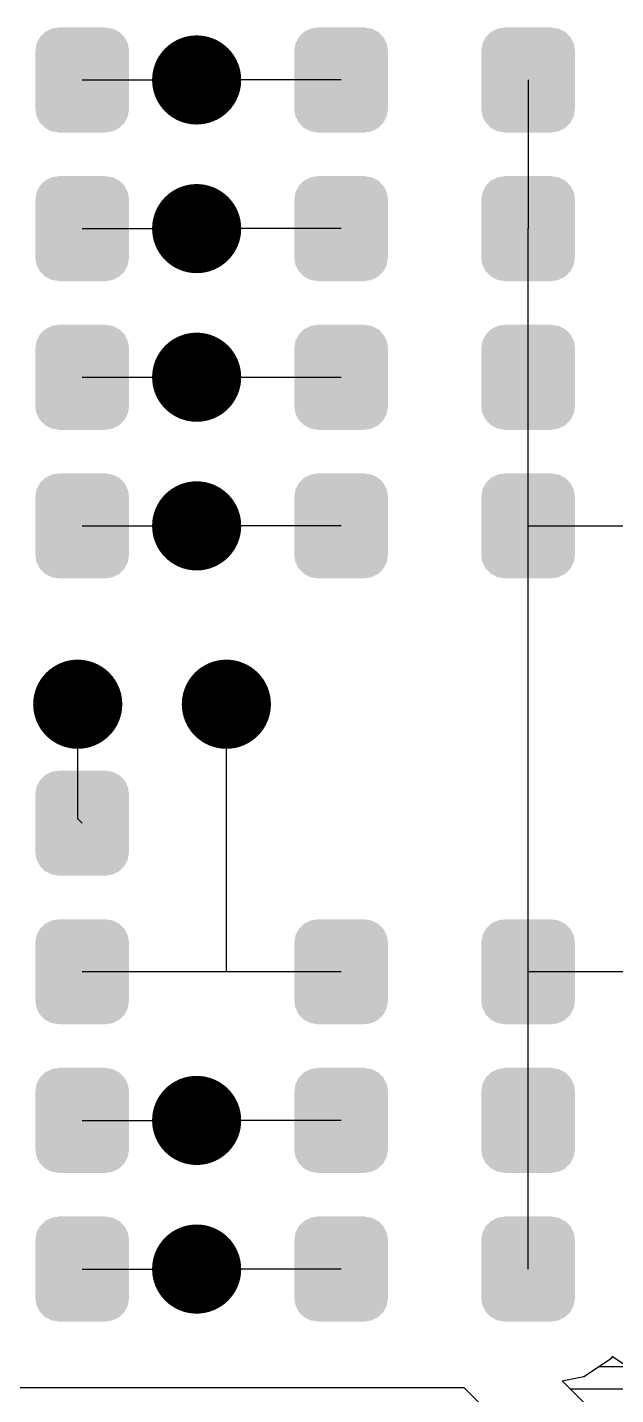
# Model space of a CAD drawing. Extents: x 295 to 953, y 10 to 290.
# Drawn here: x 811.99 to 823.55, y 207.56 to 234.43 of the extents above; entities that cross this region are included whole.
import ezdxf

# ---------------------------------------------------------------- set-up
doc = ezdxf.new("R2010")
doc.units = 0
doc.header["$LTSCALE"] = 5
doc.header["$MEASUREMENT"] = 0
doc.layers.get('0').update_dxf_attribs({"linetype": 'CONTINUOUS', "lineweight": 25})
doc.layers.add('DV-PEI-A6_BOT', color=7, linetype='CONTINUOUS')

msp = doc.modelspace()

# ---------------------------------------------------------------- linework, layer by layer
at = {"const_width": 0.876}
for points in [[(815.755, 233.397, -1), (814.879, 233.397, -1)], [(815.755, 230.476, -1), (814.879, 230.476, -1)], [(815.755, 227.555, -1), (814.879, 227.555, -1)], [(815.755, 224.634, -1), (814.879, 224.634, -1)], [(813.418, 221.129, -1), (812.542, 221.129, -1)], [(816.339, 221.129, -1), (815.463, 221.129, -1)], [(815.755, 212.95, -1), (814.879, 212.95, -1)], [(815.755, 210.029, -1), (814.879, 210.029, -1)]]:
    msp.add_lwpolyline(points, format="xyb", close=True, dxfattribs=at)
for points in [[(813.892, 234.245), (813.803, 234.337), (812.24, 234.245), (812.336, 234.337)], [(813.803, 234.337), (813.785, 234.346), (812.336, 234.337), (812.346, 234.346)], [(813.785, 234.346), (813.673, 234.404), (812.346, 234.346), (812.468, 234.404)], [(813.673, 234.404), (813.643, 234.409), (812.468, 234.404), (812.478, 234.409)], [(813.643, 234.409), (813.529, 234.427), (812.478, 234.409), (812.606, 234.427)], [(813.529, 234.427), (813.529, 234.431), (812.606, 234.427), (812.606, 234.431)], [(818.98, 234.245), (818.891, 234.337), (817.329, 234.245), (817.424, 234.337)], [(818.891, 234.337), (818.873, 234.346), (817.424, 234.337), (817.434, 234.346)], [(818.873, 234.346), (818.762, 234.404), (817.434, 234.346), (817.556, 234.404)], [(818.762, 234.404), (818.732, 234.409), (817.556, 234.404), (817.566, 234.409)], [(818.732, 234.409), (818.618, 234.427), (817.566, 234.409), (817.695, 234.427)], [(818.618, 234.427), (818.618, 234.431), (817.695, 234.427), (817.695, 234.431)], [(822.655, 234.245), (822.566, 234.337), (821.003, 234.245), (821.099, 234.337)], [(822.566, 234.337), (822.548, 234.346), (821.099, 234.337), (821.109, 234.346)], [(822.548, 234.346), (822.436, 234.404), (821.109, 234.346), (821.231, 234.404)], [(822.436, 234.404), (822.406, 234.409), (821.231, 234.404), (821.241, 234.409)], [(822.406, 234.409), (822.292, 234.427), (821.241, 234.409), (821.369, 234.427)], [(822.292, 234.427), (822.292, 234.431), (821.369, 234.427), (821.369, 234.431)], [(813.988, 233.973), (813.968, 234.101), (812.148, 233.973), (812.169, 234.101)], [(813.968, 234.101), (813.961, 234.117), (812.169, 234.101), (812.172, 234.117)], [(813.961, 234.117), (813.905, 234.232), (812.172, 234.117), (812.233, 234.232)], [(813.905, 234.232), (813.892, 234.245), (812.233, 234.232), (812.24, 234.245)], [(819.076, 233.973), (819.057, 234.101), (817.236, 233.973), (817.258, 234.101)], [(819.057, 234.101), (819.049, 234.117), (817.258, 234.101), (817.26, 234.117)], [(819.049, 234.117), (818.993, 234.232), (817.26, 234.117), (817.322, 234.232)], [(818.993, 234.232), (818.98, 234.245), (817.322, 234.232), (817.329, 234.245)], [(822.751, 233.973), (822.731, 234.101), (820.911, 233.973), (820.932, 234.101)], [(822.731, 234.101), (822.724, 234.117), (820.932, 234.101), (820.935, 234.117)], [(822.724, 234.117), (822.668, 234.232), (820.935, 234.117), (820.996, 234.232)], [(822.668, 234.232), (822.655, 234.245), (820.996, 234.232), (821.003, 234.245)], [(813.988, 233.97), (813.988, 233.973), (812.148, 233.97), (812.148, 233.973)], [(813.988, 232.825), (813.988, 233.97), (812.148, 232.825), (812.148, 233.97)], [(819.076, 233.97), (819.076, 233.973), (817.236, 233.97), (817.236, 233.973)], [(819.076, 232.825), (819.076, 233.97), (817.236, 232.825), (817.236, 233.97)], [(822.751, 233.97), (822.751, 233.973), (820.911, 233.97), (820.911, 233.973)], [(822.751, 232.825), (822.751, 233.97), (820.911, 232.825), (820.911, 233.97)], [(813.988, 232.822), (813.988, 232.825), (812.148, 232.822), (812.148, 232.825)], [(813.966, 232.693), (813.988, 232.822), (812.167, 232.693), (812.148, 232.822)], [(819.076, 232.822), (819.076, 232.825), (817.236, 232.822), (817.236, 232.825)], [(819.054, 232.693), (819.076, 232.822), (817.255, 232.693), (817.236, 232.822)], [(822.751, 232.822), (822.751, 232.825), (820.911, 232.822), (820.911, 232.825)], [(822.729, 232.693), (822.751, 232.822), (820.93, 232.693), (820.911, 232.822)], [(813.963, 232.678), (813.966, 232.693), (812.175, 232.678), (812.167, 232.693)], [(813.902, 232.562), (813.963, 232.678), (812.231, 232.562), (812.175, 232.678)], [(813.895, 232.549), (813.902, 232.562), (812.244, 232.549), (812.231, 232.562)], [(813.799, 232.458), (813.895, 232.549), (812.333, 232.458), (812.244, 232.549)], [(813.79, 232.448), (813.799, 232.458), (812.351, 232.448), (812.333, 232.458)], [(813.668, 232.39), (813.79, 232.448), (812.462, 232.39), (812.351, 232.448)], [(819.052, 232.678), (819.054, 232.693), (817.263, 232.678), (817.255, 232.693)], [(818.99, 232.562), (819.052, 232.678), (817.319, 232.562), (817.263, 232.678)], [(818.983, 232.549), (818.99, 232.562), (817.332, 232.549), (817.319, 232.562)], [(818.888, 232.458), (818.983, 232.549), (817.421, 232.458), (817.332, 232.549)], [(818.878, 232.448), (818.888, 232.458), (817.439, 232.448), (817.421, 232.458)], [(818.756, 232.39), (818.878, 232.448), (817.551, 232.39), (817.439, 232.448)], [(822.726, 232.678), (822.729, 232.693), (820.938, 232.678), (820.93, 232.693)], [(822.665, 232.562), (822.726, 232.678), (820.994, 232.562), (820.938, 232.678)], [(822.658, 232.549), (822.665, 232.562), (821.007, 232.549), (820.994, 232.562)], [(822.562, 232.458), (822.658, 232.549), (821.096, 232.458), (821.007, 232.549)], [(822.553, 232.448), (822.562, 232.458), (821.114, 232.448), (821.096, 232.458)], [(822.431, 232.39), (822.553, 232.448), (821.225, 232.39), (821.114, 232.448)], [(813.658, 232.385), (813.668, 232.39), (812.492, 232.385), (812.462, 232.39)], [(813.529, 232.367), (813.658, 232.385), (812.606, 232.367), (812.492, 232.385)], [(813.529, 232.363), (813.529, 232.367), (812.606, 232.363), (812.606, 232.367)], [(818.746, 232.385), (818.756, 232.39), (817.581, 232.385), (817.551, 232.39)], [(818.618, 232.367), (818.746, 232.385), (817.695, 232.367), (817.581, 232.385)], [(818.618, 232.363), (818.618, 232.367), (817.695, 232.363), (817.695, 232.367)], [(822.421, 232.385), (822.431, 232.39), (821.255, 232.385), (821.225, 232.39)], [(822.292, 232.367), (822.421, 232.385), (821.369, 232.367), (821.255, 232.385)], [(822.292, 232.363), (822.292, 232.367), (821.369, 232.363), (821.369, 232.367)], [(813.892, 231.324), (813.803, 231.416), (812.24, 231.324), (812.336, 231.416)], [(813.803, 231.416), (813.785, 231.425), (812.336, 231.416), (812.346, 231.425)], [(813.785, 231.425), (813.673, 231.483), (812.346, 231.425), (812.468, 231.483)], [(813.673, 231.483), (813.643, 231.488), (812.468, 231.483), (812.478, 231.488)], [(813.643, 231.488), (813.529, 231.506), (812.478, 231.488), (812.606, 231.506)], [(813.529, 231.506), (813.529, 231.51), (812.606, 231.506), (812.606, 231.51)], [(818.98, 231.324), (818.891, 231.416), (817.329, 231.324), (817.424, 231.416)], [(818.891, 231.416), (818.873, 231.425), (817.424, 231.416), (817.434, 231.425)], [(818.873, 231.425), (818.762, 231.483), (817.434, 231.425), (817.556, 231.483)], [(818.762, 231.483), (818.732, 231.488), (817.556, 231.483), (817.566, 231.488)], [(818.732, 231.488), (818.618, 231.506), (817.566, 231.488), (817.695, 231.506)], [(818.618, 231.506), (818.618, 231.51), (817.695, 231.506), (817.695, 231.51)], [(822.655, 231.324), (822.566, 231.416), (821.003, 231.324), (821.099, 231.416)], [(822.566, 231.416), (822.548, 231.425), (821.099, 231.416), (821.109, 231.425)], [(822.548, 231.425), (822.436, 231.483), (821.109, 231.425), (821.231, 231.483)], [(822.436, 231.483), (822.406, 231.488), (821.231, 231.483), (821.241, 231.488)], [(822.406, 231.488), (822.292, 231.506), (821.241, 231.488), (821.369, 231.506)], [(822.292, 231.506), (822.292, 231.51), (821.369, 231.506), (821.369, 231.51)], [(813.988, 231.052), (813.968, 231.18), (812.148, 231.052), (812.169, 231.18)], [(813.968, 231.18), (813.961, 231.196), (812.169, 231.18), (812.172, 231.196)], [(813.961, 231.196), (813.905, 231.311), (812.172, 231.196), (812.233, 231.311)], [(813.905, 231.311), (813.892, 231.324), (812.233, 231.311), (812.24, 231.324)], [(819.076, 231.052), (819.057, 231.18), (817.236, 231.052), (817.258, 231.18)], [(819.057, 231.18), (819.049, 231.196), (817.258, 231.18), (817.26, 231.196)], [(819.049, 231.196), (818.993, 231.311), (817.26, 231.196), (817.322, 231.311)], [(818.993, 231.311), (818.98, 231.324), (817.322, 231.311), (817.329, 231.324)], [(822.751, 231.052), (822.731, 231.18), (820.911, 231.052), (820.932, 231.18)], [(822.731, 231.18), (822.724, 231.196), (820.932, 231.18), (820.935, 231.196)], [(822.724, 231.196), (822.668, 231.311), (820.935, 231.196), (820.996, 231.311)], [(822.668, 231.311), (822.655, 231.324), (820.996, 231.311), (821.003, 231.324)], [(813.988, 231.049), (813.988, 231.052), (812.148, 231.049), (812.148, 231.052)], [(813.988, 229.904), (813.988, 231.049), (812.148, 229.904), (812.148, 231.049)], [(819.076, 231.049), (819.076, 231.052), (817.236, 231.049), (817.236, 231.052)], [(819.076, 229.904), (819.076, 231.049), (817.236, 229.904), (817.236, 231.049)], [(822.751, 231.049), (822.751, 231.052), (820.911, 231.049), (820.911, 231.052)], [(822.751, 229.904), (822.751, 231.049), (820.911, 229.904), (820.911, 231.049)], [(813.988, 229.901), (813.988, 229.904), (812.148, 229.901), (812.148, 229.904)], [(813.966, 229.772), (813.988, 229.901), (812.167, 229.772), (812.148, 229.901)], [(813.963, 229.757), (813.966, 229.772), (812.175, 229.757), (812.167, 229.772)], [(813.902, 229.641), (813.963, 229.757), (812.231, 229.641), (812.175, 229.757)], [(819.076, 229.901), (819.076, 229.904), (817.236, 229.901), (817.236, 229.904)], [(819.054, 229.772), (819.076, 229.901), (817.255, 229.772), (817.236, 229.901)], [(819.052, 229.757), (819.054, 229.772), (817.263, 229.757), (817.255, 229.772)], [(818.99, 229.641), (819.052, 229.757), (817.319, 229.641), (817.263, 229.757)], [(822.751, 229.901), (822.751, 229.904), (820.911, 229.901), (820.911, 229.904)], [(822.729, 229.772), (822.751, 229.901), (820.93, 229.772), (820.911, 229.901)], [(822.726, 229.757), (822.729, 229.772), (820.938, 229.757), (820.93, 229.772)], [(822.665, 229.641), (822.726, 229.757), (820.994, 229.641), (820.938, 229.757)], [(813.895, 229.628), (813.902, 229.641), (812.244, 229.628), (812.231, 229.641)], [(813.799, 229.537), (813.895, 229.628), (812.333, 229.537), (812.244, 229.628)], [(813.79, 229.527), (813.799, 229.537), (812.351, 229.527), (812.333, 229.537)], [(813.668, 229.469), (813.79, 229.527), (812.462, 229.469), (812.351, 229.527)], [(818.983, 229.628), (818.99, 229.641), (817.332, 229.628), (817.319, 229.641)], [(818.888, 229.537), (818.983, 229.628), (817.421, 229.537), (817.332, 229.628)], [(818.878, 229.527), (818.888, 229.537), (817.439, 229.527), (817.421, 229.537)], [(818.756, 229.469), (818.878, 229.527), (817.551, 229.469), (817.439, 229.527)], [(822.658, 229.628), (822.665, 229.641), (821.007, 229.628), (820.994, 229.641)], [(822.562, 229.537), (822.658, 229.628), (821.096, 229.537), (821.007, 229.628)], [(822.553, 229.527), (822.562, 229.537), (821.114, 229.527), (821.096, 229.537)], [(822.431, 229.469), (822.553, 229.527), (821.225, 229.469), (821.114, 229.527)], [(813.658, 229.464), (813.668, 229.469), (812.492, 229.464), (812.462, 229.469)], [(813.529, 229.446), (813.658, 229.464), (812.606, 229.446), (812.492, 229.464)], [(813.529, 229.442), (813.529, 229.446), (812.606, 229.442), (812.606, 229.446)], [(818.746, 229.464), (818.756, 229.469), (817.581, 229.464), (817.551, 229.469)], [(818.618, 229.446), (818.746, 229.464), (817.695, 229.446), (817.581, 229.464)], [(818.618, 229.442), (818.618, 229.446), (817.695, 229.442), (817.695, 229.446)], [(822.421, 229.464), (822.431, 229.469), (821.255, 229.464), (821.225, 229.469)], [(822.292, 229.446), (822.421, 229.464), (821.369, 229.446), (821.255, 229.464)], [(822.292, 229.442), (822.292, 229.446), (821.369, 229.442), (821.369, 229.446)], [(813.905, 228.39), (813.892, 228.403), (812.233, 228.39), (812.24, 228.403)], [(813.892, 228.403), (813.803, 228.495), (812.24, 228.403), (812.336, 228.495)], [(813.803, 228.495), (813.785, 228.504), (812.336, 228.495), (812.346, 228.504)], [(813.785, 228.504), (813.673, 228.562), (812.346, 228.504), (812.468, 228.562)], [(813.673, 228.562), (813.643, 228.567), (812.468, 228.562), (812.478, 228.567)], [(813.643, 228.567), (813.529, 228.585), (812.478, 228.567), (812.606, 228.585)], [(813.529, 228.585), (813.529, 228.589), (812.606, 228.585), (812.606, 228.589)], [(818.993, 228.39), (818.98, 228.403), (817.322, 228.39), (817.329, 228.403)], [(818.98, 228.403), (818.891, 228.495), (817.329, 228.403), (817.424, 228.495)], [(818.891, 228.495), (818.873, 228.504), (817.424, 228.495), (817.434, 228.504)], [(818.873, 228.504), (818.762, 228.562), (817.434, 228.504), (817.556, 228.562)], [(818.762, 228.562), (818.732, 228.567), (817.556, 228.562), (817.566, 228.567)], [(818.732, 228.567), (818.618, 228.585), (817.566, 228.567), (817.695, 228.585)], [(818.618, 228.585), (818.618, 228.589), (817.695, 228.585), (817.695, 228.589)], [(822.668, 228.39), (822.655, 228.403), (820.996, 228.39), (821.003, 228.403)], [(822.655, 228.403), (822.566, 228.495), (821.003, 228.403), (821.099, 228.495)], [(822.566, 228.495), (822.548, 228.504), (821.099, 228.495), (821.109, 228.504)], [(822.548, 228.504), (822.436, 228.562), (821.109, 228.504), (821.231, 228.562)], [(822.436, 228.562), (822.406, 228.567), (821.231, 228.562), (821.241, 228.567)], [(822.406, 228.567), (822.292, 228.585), (821.241, 228.567), (821.369, 228.585)], [(822.292, 228.585), (822.292, 228.589), (821.369, 228.585), (821.369, 228.589)], [(813.988, 228.131), (813.968, 228.259), (812.148, 228.131), (812.169, 228.259)], [(813.988, 228.128), (813.988, 228.131), (812.148, 228.128), (812.148, 228.131)], [(813.968, 228.259), (813.961, 228.275), (812.169, 228.259), (812.172, 228.275)], [(813.961, 228.275), (813.905, 228.39), (812.172, 228.275), (812.233, 228.39)], [(819.076, 228.131), (819.057, 228.259), (817.236, 228.131), (817.258, 228.259)], [(819.076, 228.128), (819.076, 228.131), (817.236, 228.128), (817.236, 228.131)], [(819.057, 228.259), (819.049, 228.275), (817.258, 228.259), (817.26, 228.275)], [(819.049, 228.275), (818.993, 228.39), (817.26, 228.275), (817.322, 228.39)], [(822.751, 228.131), (822.731, 228.259), (820.911, 228.131), (820.932, 228.259)], [(822.751, 228.128), (822.751, 228.131), (820.911, 228.128), (820.911, 228.131)], [(822.731, 228.259), (822.724, 228.275), (820.932, 228.259), (820.935, 228.275)], [(822.724, 228.275), (822.668, 228.39), (820.935, 228.275), (820.996, 228.39)], [(813.988, 226.983), (813.988, 228.128), (812.148, 226.983), (812.148, 228.128)], [(819.076, 226.983), (819.076, 228.128), (817.236, 226.983), (817.236, 228.128)], [(822.751, 226.983), (822.751, 228.128), (820.911, 226.983), (820.911, 228.128)], [(813.988, 226.98), (813.988, 226.983), (812.148, 226.98), (812.148, 226.983)], [(813.966, 226.851), (813.988, 226.98), (812.167, 226.851), (812.148, 226.98)], [(813.963, 226.836), (813.966, 226.851), (812.175, 226.836), (812.167, 226.851)], [(813.902, 226.72), (813.963, 226.836), (812.231, 226.72), (812.175, 226.836)], [(819.076, 226.98), (819.076, 226.983), (817.236, 226.98), (817.236, 226.983)], [(819.054, 226.851), (819.076, 226.98), (817.255, 226.851), (817.236, 226.98)], [(819.052, 226.836), (819.054, 226.851), (817.263, 226.836), (817.255, 226.851)], [(818.99, 226.72), (819.052, 226.836), (817.319, 226.72), (817.263, 226.836)], [(822.751, 226.98), (822.751, 226.983), (820.911, 226.98), (820.911, 226.983)], [(822.729, 226.851), (822.751, 226.98), (820.93, 226.851), (820.911, 226.98)], [(822.726, 226.836), (822.729, 226.851), (820.938, 226.836), (820.93, 226.851)], [(822.665, 226.72), (822.726, 226.836), (820.994, 226.72), (820.938, 226.836)], [(813.895, 226.707), (813.902, 226.72), (812.244, 226.707), (812.231, 226.72)], [(813.799, 226.616), (813.895, 226.707), (812.333, 226.616), (812.244, 226.707)], [(813.79, 226.606), (813.799, 226.616), (812.351, 226.606), (812.333, 226.616)], [(813.668, 226.548), (813.79, 226.606), (812.462, 226.548), (812.351, 226.606)], [(813.658, 226.543), (813.668, 226.548), (812.492, 226.543), (812.462, 226.548)], [(813.529, 226.525), (813.658, 226.543), (812.606, 226.525), (812.492, 226.543)], [(813.529, 226.521), (813.529, 226.525), (812.606, 226.521), (812.606, 226.525)], [(818.983, 226.707), (818.99, 226.72), (817.332, 226.707), (817.319, 226.72)], [(818.888, 226.616), (818.983, 226.707), (817.421, 226.616), (817.332, 226.707)], [(818.878, 226.606), (818.888, 226.616), (817.439, 226.606), (817.421, 226.616)], [(818.756, 226.548), (818.878, 226.606), (817.551, 226.548), (817.439, 226.606)], [(818.746, 226.543), (818.756, 226.548), (817.581, 226.543), (817.551, 226.548)], [(818.618, 226.525), (818.746, 226.543), (817.695, 226.525), (817.581, 226.543)], [(818.618, 226.521), (818.618, 226.525), (817.695, 226.521), (817.695, 226.525)], [(822.658, 226.707), (822.665, 226.72), (821.007, 226.707), (820.994, 226.72)], [(822.562, 226.616), (822.658, 226.707), (821.096, 226.616), (821.007, 226.707)], [(822.553, 226.606), (822.562, 226.616), (821.114, 226.606), (821.096, 226.616)], [(822.431, 226.548), (822.553, 226.606), (821.225, 226.548), (821.114, 226.606)], [(822.421, 226.543), (822.431, 226.548), (821.255, 226.543), (821.225, 226.548)], [(822.292, 226.525), (822.421, 226.543), (821.369, 226.525), (821.255, 226.543)], [(822.292, 226.521), (822.292, 226.525), (821.369, 226.521), (821.369, 226.525)], [(813.961, 225.354), (813.905, 225.469), (812.172, 225.354), (812.233, 225.469)], [(813.905, 225.469), (813.892, 225.482), (812.233, 225.469), (812.24, 225.482)], [(813.892, 225.482), (813.803, 225.574), (812.24, 225.482), (812.336, 225.574)], [(813.803, 225.574), (813.785, 225.583), (812.336, 225.574), (812.346, 225.583)], [(813.785, 225.583), (813.673, 225.641), (812.346, 225.583), (812.468, 225.641)], [(813.673, 225.641), (813.643, 225.646), (812.468, 225.641), (812.478, 225.646)], [(813.643, 225.646), (813.529, 225.664), (812.478, 225.646), (812.606, 225.664)], [(813.529, 225.664), (813.529, 225.668), (812.606, 225.664), (812.606, 225.668)], [(819.049, 225.354), (818.993, 225.469), (817.26, 225.354), (817.322, 225.469)], [(818.993, 225.469), (818.98, 225.482), (817.322, 225.469), (817.329, 225.482)], [(818.98, 225.482), (818.891, 225.574), (817.329, 225.482), (817.424, 225.574)], [(818.891, 225.574), (818.873, 225.583), (817.424, 225.574), (817.434, 225.583)], [(818.873, 225.583), (818.762, 225.641), (817.434, 225.583), (817.556, 225.641)], [(818.762, 225.641), (818.732, 225.646), (817.556, 225.641), (817.566, 225.646)], [(818.732, 225.646), (818.618, 225.664), (817.566, 225.646), (817.695, 225.664)], [(818.618, 225.664), (818.618, 225.668), (817.695, 225.664), (817.695, 225.668)], [(822.724, 225.354), (822.668, 225.469), (820.935, 225.354), (820.996, 225.469)], [(822.668, 225.469), (822.655, 225.482), (820.996, 225.469), (821.003, 225.482)], [(822.655, 225.482), (822.566, 225.574), (821.003, 225.482), (821.099, 225.574)], [(822.566, 225.574), (822.548, 225.583), (821.099, 225.574), (821.109, 225.583)], [(822.548, 225.583), (822.436, 225.641), (821.109, 225.583), (821.231, 225.641)], [(822.436, 225.641), (822.406, 225.646), (821.231, 225.641), (821.241, 225.646)], [(822.406, 225.646), (822.292, 225.664), (821.241, 225.646), (821.369, 225.664)], [(822.292, 225.664), (822.292, 225.668), (821.369, 225.664), (821.369, 225.668)], [(813.988, 225.21), (813.968, 225.338), (812.148, 225.21), (812.169, 225.338)], [(813.988, 225.207), (813.988, 225.21), (812.148, 225.207), (812.148, 225.21)], [(813.988, 224.062), (813.988, 225.207), (812.148, 224.062), (812.148, 225.207)], [(813.968, 225.338), (813.961, 225.354), (812.169, 225.338), (812.172, 225.354)], [(819.076, 225.21), (819.057, 225.338), (817.236, 225.21), (817.258, 225.338)], [(819.076, 225.207), (819.076, 225.21), (817.236, 225.207), (817.236, 225.21)], [(819.076, 224.062), (819.076, 225.207), (817.236, 224.062), (817.236, 225.207)], [(819.057, 225.338), (819.049, 225.354), (817.258, 225.338), (817.26, 225.354)], [(822.751, 225.21), (822.731, 225.338), (820.911, 225.21), (820.932, 225.338)], [(822.751, 225.207), (822.751, 225.21), (820.911, 225.207), (820.911, 225.21)], [(822.751, 224.062), (822.751, 225.207), (820.911, 224.062), (820.911, 225.207)], [(822.731, 225.338), (822.724, 225.354), (820.932, 225.338), (820.935, 225.354)], [(813.988, 224.059), (813.988, 224.062), (812.148, 224.059), (812.148, 224.062)], [(813.966, 223.93), (813.988, 224.059), (812.167, 223.93), (812.148, 224.059)], [(813.963, 223.915), (813.966, 223.93), (812.175, 223.915), (812.167, 223.93)], [(813.902, 223.799), (813.963, 223.915), (812.231, 223.799), (812.175, 223.915)], [(819.076, 224.059), (819.076, 224.062), (817.236, 224.059), (817.236, 224.062)], [(819.054, 223.93), (819.076, 224.059), (817.255, 223.93), (817.236, 224.059)], [(819.052, 223.915), (819.054, 223.93), (817.263, 223.915), (817.255, 223.93)], [(818.99, 223.799), (819.052, 223.915), (817.319, 223.799), (817.263, 223.915)], [(822.751, 224.059), (822.751, 224.062), (820.911, 224.059), (820.911, 224.062)], [(822.729, 223.93), (822.751, 224.059), (820.93, 223.93), (820.911, 224.059)], [(822.726, 223.915), (822.729, 223.93), (820.938, 223.915), (820.93, 223.93)], [(822.665, 223.799), (822.726, 223.915), (820.994, 223.799), (820.938, 223.915)], [(813.895, 223.786), (813.902, 223.799), (812.244, 223.786), (812.231, 223.799)], [(813.799, 223.695), (813.895, 223.786), (812.333, 223.695), (812.244, 223.786)], [(813.79, 223.685), (813.799, 223.695), (812.351, 223.685), (812.333, 223.695)], [(813.668, 223.627), (813.79, 223.685), (812.462, 223.627), (812.351, 223.685)], [(813.658, 223.622), (813.668, 223.627), (812.492, 223.622), (812.462, 223.627)], [(813.529, 223.604), (813.658, 223.622), (812.606, 223.604), (812.492, 223.622)], [(813.529, 223.6), (813.529, 223.604), (812.606, 223.6), (812.606, 223.604)], [(818.983, 223.786), (818.99, 223.799), (817.332, 223.786), (817.319, 223.799)], [(818.888, 223.695), (818.983, 223.786), (817.421, 223.695), (817.332, 223.786)], [(818.878, 223.685), (818.888, 223.695), (817.439, 223.685), (817.421, 223.695)], [(818.756, 223.627), (818.878, 223.685), (817.551, 223.627), (817.439, 223.685)], [(818.746, 223.622), (818.756, 223.627), (817.581, 223.622), (817.551, 223.627)], [(818.618, 223.604), (818.746, 223.622), (817.695, 223.604), (817.581, 223.622)], [(818.618, 223.6), (818.618, 223.604), (817.695, 223.6), (817.695, 223.604)], [(822.658, 223.786), (822.665, 223.799), (821.007, 223.786), (820.994, 223.799)], [(822.562, 223.695), (822.658, 223.786), (821.096, 223.695), (821.007, 223.786)], [(822.553, 223.685), (822.562, 223.695), (821.114, 223.685), (821.096, 223.695)], [(822.431, 223.627), (822.553, 223.685), (821.225, 223.627), (821.114, 223.685)], [(822.421, 223.622), (822.431, 223.627), (821.255, 223.622), (821.225, 223.627)], [(822.292, 223.604), (822.421, 223.622), (821.369, 223.604), (821.255, 223.622)], [(822.292, 223.6), (822.292, 223.604), (821.369, 223.6), (821.369, 223.604)], [(813.785, 219.741), (813.673, 219.799), (812.346, 219.741), (812.468, 219.799)], [(813.673, 219.799), (813.643, 219.804), (812.468, 219.799), (812.478, 219.804)], [(813.643, 219.804), (813.529, 219.822), (812.478, 219.804), (812.606, 219.822)], [(813.529, 219.822), (813.529, 219.826), (812.606, 219.822), (812.606, 219.826)], [(813.961, 219.512), (813.905, 219.627), (812.172, 219.512), (812.233, 219.627)], [(813.905, 219.627), (813.892, 219.64), (812.233, 219.627), (812.24, 219.64)], [(813.892, 219.64), (813.803, 219.732), (812.24, 219.64), (812.336, 219.732)], [(813.803, 219.732), (813.785, 219.741), (812.336, 219.732), (812.346, 219.741)], [(813.988, 219.368), (813.968, 219.496), (812.148, 219.368), (812.169, 219.496)], [(813.988, 219.365), (813.988, 219.368), (812.148, 219.365), (812.148, 219.368)], [(813.988, 218.22), (813.988, 219.365), (812.148, 218.22), (812.148, 219.365)], [(813.968, 219.496), (813.961, 219.512), (812.169, 219.496), (812.172, 219.512)], [(813.988, 218.217), (813.988, 218.22), (812.148, 218.217), (812.148, 218.22)], [(813.966, 218.088), (813.988, 218.217), (812.167, 218.088), (812.148, 218.217)], [(813.963, 218.073), (813.966, 218.088), (812.175, 218.073), (812.167, 218.088)], [(813.902, 217.957), (813.963, 218.073), (812.231, 217.957), (812.175, 218.073)], [(813.895, 217.944), (813.902, 217.957), (812.244, 217.944), (812.231, 217.957)], [(813.799, 217.853), (813.895, 217.944), (812.333, 217.853), (812.244, 217.944)], [(813.79, 217.843), (813.799, 217.853), (812.351, 217.843), (812.333, 217.853)], [(813.668, 217.785), (813.79, 217.843), (812.462, 217.785), (812.351, 217.843)], [(813.658, 217.78), (813.668, 217.785), (812.492, 217.78), (812.462, 217.785)], [(813.529, 217.762), (813.658, 217.78), (812.606, 217.762), (812.492, 217.78)], [(813.529, 217.758), (813.529, 217.762), (812.606, 217.758), (812.606, 217.762)], [(813.785, 216.82), (813.673, 216.878), (812.346, 216.82), (812.468, 216.878)], [(813.673, 216.878), (813.643, 216.883), (812.468, 216.878), (812.478, 216.883)], [(813.643, 216.883), (813.529, 216.901), (812.478, 216.883), (812.606, 216.901)], [(813.529, 216.901), (813.529, 216.905), (812.606, 216.901), (812.606, 216.905)], [(818.873, 216.82), (818.762, 216.878), (817.434, 216.82), (817.556, 216.878)], [(818.762, 216.878), (818.732, 216.883), (817.556, 216.878), (817.566, 216.883)], [(818.732, 216.883), (818.618, 216.901), (817.566, 216.883), (817.695, 216.901)], [(818.618, 216.901), (818.618, 216.905), (817.695, 216.901), (817.695, 216.905)], [(822.548, 216.82), (822.436, 216.878), (821.109, 216.82), (821.231, 216.878)], [(822.436, 216.878), (822.406, 216.883), (821.231, 216.878), (821.241, 216.883)], [(822.406, 216.883), (822.292, 216.901), (821.241, 216.883), (821.369, 216.901)], [(822.292, 216.901), (822.292, 216.905), (821.369, 216.901), (821.369, 216.905)], [(813.988, 216.447), (813.968, 216.575), (812.148, 216.447), (812.169, 216.575)], [(813.968, 216.575), (813.961, 216.591), (812.169, 216.575), (812.172, 216.591)], [(813.961, 216.591), (813.905, 216.706), (812.172, 216.591), (812.233, 216.706)], [(813.905, 216.706), (813.892, 216.719), (812.233, 216.706), (812.24, 216.719)], [(813.892, 216.719), (813.803, 216.811), (812.24, 216.719), (812.336, 216.811)], [(813.803, 216.811), (813.785, 216.82), (812.336, 216.811), (812.346, 216.82)], [(819.076, 216.447), (819.057, 216.575), (817.236, 216.447), (817.258, 216.575)], [(819.057, 216.575), (819.049, 216.591), (817.258, 216.575), (817.26, 216.591)], [(819.049, 216.591), (818.993, 216.706), (817.26, 216.591), (817.322, 216.706)], [(818.993, 216.706), (818.98, 216.719), (817.322, 216.706), (817.329, 216.719)], [(818.98, 216.719), (818.891, 216.811), (817.329, 216.719), (817.424, 216.811)], [(818.891, 216.811), (818.873, 216.82), (817.424, 216.811), (817.434, 216.82)], [(822.751, 216.447), (822.731, 216.575), (820.911, 216.447), (820.932, 216.575)], [(822.731, 216.575), (822.724, 216.591), (820.932, 216.575), (820.935, 216.591)], [(822.724, 216.591), (822.668, 216.706), (820.935, 216.591), (820.996, 216.706)], [(822.668, 216.706), (822.655, 216.719), (820.996, 216.706), (821.003, 216.719)], [(822.655, 216.719), (822.566, 216.811), (821.003, 216.719), (821.099, 216.811)], [(822.566, 216.811), (822.548, 216.82), (821.099, 216.811), (821.109, 216.82)], [(813.988, 216.444), (813.988, 216.447), (812.148, 216.444), (812.148, 216.447)], [(813.988, 215.299), (813.988, 216.444), (812.148, 215.299), (812.148, 216.444)], [(819.076, 216.444), (819.076, 216.447), (817.236, 216.444), (817.236, 216.447)], [(819.076, 215.299), (819.076, 216.444), (817.236, 215.299), (817.236, 216.444)], [(822.751, 216.444), (822.751, 216.447), (820.911, 216.444), (820.911, 216.447)], [(822.751, 215.299), (822.751, 216.444), (820.911, 215.299), (820.911, 216.444)], [(813.988, 215.296), (813.988, 215.299), (812.148, 215.296), (812.148, 215.299)], [(813.966, 215.167), (813.988, 215.296), (812.167, 215.167), (812.148, 215.296)], [(819.076, 215.296), (819.076, 215.299), (817.236, 215.296), (817.236, 215.299)], [(819.054, 215.167), (819.076, 215.296), (817.255, 215.167), (817.236, 215.296)], [(822.751, 215.296), (822.751, 215.299), (820.911, 215.296), (820.911, 215.299)], [(822.729, 215.167), (822.751, 215.296), (820.93, 215.167), (820.911, 215.296)], [(813.963, 215.152), (813.966, 215.167), (812.175, 215.152), (812.167, 215.167)], [(813.902, 215.036), (813.963, 215.152), (812.231, 215.036), (812.175, 215.152)], [(813.895, 215.023), (813.902, 215.036), (812.244, 215.023), (812.231, 215.036)], [(813.799, 214.932), (813.895, 215.023), (812.333, 214.932), (812.244, 215.023)], [(819.052, 215.152), (819.054, 215.167), (817.263, 215.152), (817.255, 215.167)], [(818.99, 215.036), (819.052, 215.152), (817.319, 215.036), (817.263, 215.152)], [(818.983, 215.023), (818.99, 215.036), (817.332, 215.023), (817.319, 215.036)], [(818.888, 214.932), (818.983, 215.023), (817.421, 214.932), (817.332, 215.023)], [(822.726, 215.152), (822.729, 215.167), (820.938, 215.152), (820.93, 215.167)], [(822.665, 215.036), (822.726, 215.152), (820.994, 215.036), (820.938, 215.152)], [(822.658, 215.023), (822.665, 215.036), (821.007, 215.023), (820.994, 215.036)], [(822.562, 214.932), (822.658, 215.023), (821.096, 214.932), (821.007, 215.023)], [(813.79, 214.922), (813.799, 214.932), (812.351, 214.922), (812.333, 214.932)], [(813.668, 214.864), (813.79, 214.922), (812.462, 214.864), (812.351, 214.922)], [(813.658, 214.859), (813.668, 214.864), (812.492, 214.859), (812.462, 214.864)], [(813.529, 214.841), (813.658, 214.859), (812.606, 214.841), (812.492, 214.859)], [(813.529, 214.837), (813.529, 214.841), (812.606, 214.837), (812.606, 214.841)], [(818.878, 214.922), (818.888, 214.932), (817.439, 214.922), (817.421, 214.932)], [(818.756, 214.864), (818.878, 214.922), (817.551, 214.864), (817.439, 214.922)], [(818.746, 214.859), (818.756, 214.864), (817.581, 214.859), (817.551, 214.864)], [(818.618, 214.841), (818.746, 214.859), (817.695, 214.841), (817.581, 214.859)], [(818.618, 214.837), (818.618, 214.841), (817.695, 214.837), (817.695, 214.841)], [(822.553, 214.922), (822.562, 214.932), (821.114, 214.922), (821.096, 214.932)], [(822.431, 214.864), (822.553, 214.922), (821.225, 214.864), (821.114, 214.922)], [(822.421, 214.859), (822.431, 214.864), (821.255, 214.859), (821.225, 214.864)], [(822.292, 214.841), (822.421, 214.859), (821.369, 214.841), (821.255, 214.859)], [(822.292, 214.837), (822.292, 214.841), (821.369, 214.837), (821.369, 214.841)], [(813.892, 213.798), (813.803, 213.89), (812.24, 213.798), (812.336, 213.89)], [(813.803, 213.89), (813.785, 213.899), (812.336, 213.89), (812.346, 213.899)], [(813.785, 213.899), (813.673, 213.957), (812.346, 213.899), (812.468, 213.957)], [(813.673, 213.957), (813.643, 213.962), (812.468, 213.957), (812.478, 213.962)], [(813.643, 213.962), (813.529, 213.98), (812.478, 213.962), (812.606, 213.98)], [(813.529, 213.98), (813.529, 213.984), (812.606, 213.98), (812.606, 213.984)], [(818.98, 213.798), (818.891, 213.89), (817.329, 213.798), (817.424, 213.89)], [(818.891, 213.89), (818.873, 213.899), (817.424, 213.89), (817.434, 213.899)], [(818.873, 213.899), (818.762, 213.957), (817.434, 213.899), (817.556, 213.957)], [(818.762, 213.957), (818.732, 213.962), (817.556, 213.957), (817.566, 213.962)], [(818.732, 213.962), (818.618, 213.98), (817.566, 213.962), (817.695, 213.98)], [(818.618, 213.98), (818.618, 213.984), (817.695, 213.98), (817.695, 213.984)], [(822.655, 213.798), (822.566, 213.89), (821.003, 213.798), (821.099, 213.89)], [(822.566, 213.89), (822.548, 213.899), (821.099, 213.89), (821.109, 213.899)], [(822.548, 213.899), (822.436, 213.957), (821.109, 213.899), (821.231, 213.957)], [(822.436, 213.957), (822.406, 213.962), (821.231, 213.957), (821.241, 213.962)], [(822.406, 213.962), (822.292, 213.98), (821.241, 213.962), (821.369, 213.98)], [(822.292, 213.98), (822.292, 213.984), (821.369, 213.98), (821.369, 213.984)], [(813.988, 213.526), (813.968, 213.654), (812.148, 213.526), (812.169, 213.654)], [(813.968, 213.654), (813.961, 213.67), (812.169, 213.654), (812.172, 213.67)], [(813.961, 213.67), (813.905, 213.785), (812.172, 213.67), (812.233, 213.785)], [(813.905, 213.785), (813.892, 213.798), (812.233, 213.785), (812.24, 213.798)], [(819.076, 213.526), (819.057, 213.654), (817.236, 213.526), (817.258, 213.654)], [(819.057, 213.654), (819.049, 213.67), (817.258, 213.654), (817.26, 213.67)], [(819.049, 213.67), (818.993, 213.785), (817.26, 213.67), (817.322, 213.785)], [(818.993, 213.785), (818.98, 213.798), (817.322, 213.785), (817.329, 213.798)], [(822.751, 213.526), (822.731, 213.654), (820.911, 213.526), (820.932, 213.654)], [(822.731, 213.654), (822.724, 213.67), (820.932, 213.654), (820.935, 213.67)], [(822.724, 213.67), (822.668, 213.785), (820.935, 213.67), (820.996, 213.785)], [(822.668, 213.785), (822.655, 213.798), (820.996, 213.785), (821.003, 213.798)], [(813.988, 213.523), (813.988, 213.526), (812.148, 213.523), (812.148, 213.526)], [(813.988, 212.378), (813.988, 213.523), (812.148, 212.378), (812.148, 213.523)], [(819.076, 213.523), (819.076, 213.526), (817.236, 213.523), (817.236, 213.526)], [(819.076, 212.378), (819.076, 213.523), (817.236, 212.378), (817.236, 213.523)], [(822.751, 213.523), (822.751, 213.526), (820.911, 213.523), (820.911, 213.526)], [(822.751, 212.378), (822.751, 213.523), (820.911, 212.378), (820.911, 213.523)], [(813.988, 212.375), (813.988, 212.378), (812.148, 212.375), (812.148, 212.378)], [(813.966, 212.246), (813.988, 212.375), (812.167, 212.246), (812.148, 212.375)], [(819.076, 212.375), (819.076, 212.378), (817.236, 212.375), (817.236, 212.378)], [(819.054, 212.246), (819.076, 212.375), (817.255, 212.246), (817.236, 212.375)], [(822.751, 212.375), (822.751, 212.378), (820.911, 212.375), (820.911, 212.378)], [(822.729, 212.246), (822.751, 212.375), (820.93, 212.246), (820.911, 212.375)], [(813.963, 212.231), (813.966, 212.246), (812.175, 212.231), (812.167, 212.246)], [(813.902, 212.115), (813.963, 212.231), (812.231, 212.115), (812.175, 212.231)], [(813.895, 212.102), (813.902, 212.115), (812.244, 212.102), (812.231, 212.115)], [(813.799, 212.011), (813.895, 212.102), (812.333, 212.011), (812.244, 212.102)], [(813.79, 212.001), (813.799, 212.011), (812.351, 212.001), (812.333, 212.011)], [(819.052, 212.231), (819.054, 212.246), (817.263, 212.231), (817.255, 212.246)], [(818.99, 212.115), (819.052, 212.231), (817.319, 212.115), (817.263, 212.231)], [(818.983, 212.102), (818.99, 212.115), (817.332, 212.102), (817.319, 212.115)], [(818.888, 212.011), (818.983, 212.102), (817.421, 212.011), (817.332, 212.102)], [(818.878, 212.001), (818.888, 212.011), (817.439, 212.001), (817.421, 212.011)], [(822.726, 212.231), (822.729, 212.246), (820.938, 212.231), (820.93, 212.246)], [(822.665, 212.115), (822.726, 212.231), (820.994, 212.115), (820.938, 212.231)], [(822.658, 212.102), (822.665, 212.115), (821.007, 212.102), (820.994, 212.115)], [(822.562, 212.011), (822.658, 212.102), (821.096, 212.011), (821.007, 212.102)], [(822.553, 212.001), (822.562, 212.011), (821.114, 212.001), (821.096, 212.011)], [(813.668, 211.943), (813.79, 212.001), (812.462, 211.943), (812.351, 212.001)], [(813.658, 211.938), (813.668, 211.943), (812.492, 211.938), (812.462, 211.943)], [(813.529, 211.92), (813.658, 211.938), (812.606, 211.92), (812.492, 211.938)], [(813.529, 211.916), (813.529, 211.92), (812.606, 211.916), (812.606, 211.92)], [(818.756, 211.943), (818.878, 212.001), (817.551, 211.943), (817.439, 212.001)], [(818.746, 211.938), (818.756, 211.943), (817.581, 211.938), (817.551, 211.943)], [(818.618, 211.92), (818.746, 211.938), (817.695, 211.92), (817.581, 211.938)], [(818.618, 211.916), (818.618, 211.92), (817.695, 211.916), (817.695, 211.92)], [(822.431, 211.943), (822.553, 212.001), (821.225, 211.943), (821.114, 212.001)], [(822.421, 211.938), (822.431, 211.943), (821.255, 211.938), (821.225, 211.943)], [(822.292, 211.92), (822.421, 211.938), (821.369, 211.92), (821.255, 211.938)], [(822.292, 211.916), (822.292, 211.92), (821.369, 211.916), (821.369, 211.92)], [(813.892, 210.877), (813.803, 210.969), (812.24, 210.877), (812.336, 210.969)], [(813.803, 210.969), (813.785, 210.978), (812.336, 210.969), (812.346, 210.978)], [(813.785, 210.978), (813.673, 211.036), (812.346, 210.978), (812.468, 211.036)], [(813.673, 211.036), (813.643, 211.041), (812.468, 211.036), (812.478, 211.041)], [(813.643, 211.041), (813.529, 211.059), (812.478, 211.041), (812.606, 211.059)], [(813.529, 211.059), (813.529, 211.063), (812.606, 211.059), (812.606, 211.063)], [(818.98, 210.877), (818.891, 210.969), (817.329, 210.877), (817.424, 210.969)], [(818.891, 210.969), (818.873, 210.978), (817.424, 210.969), (817.434, 210.978)], [(818.873, 210.978), (818.762, 211.036), (817.434, 210.978), (817.556, 211.036)], [(818.762, 211.036), (818.732, 211.041), (817.556, 211.036), (817.566, 211.041)], [(818.732, 211.041), (818.618, 211.059), (817.566, 211.041), (817.695, 211.059)], [(818.618, 211.059), (818.618, 211.063), (817.695, 211.059), (817.695, 211.063)], [(822.655, 210.877), (822.566, 210.969), (821.003, 210.877), (821.099, 210.969)], [(822.566, 210.969), (822.548, 210.978), (821.099, 210.969), (821.109, 210.978)], [(822.548, 210.978), (822.436, 211.036), (821.109, 210.978), (821.231, 211.036)], [(822.436, 211.036), (822.406, 211.041), (821.231, 211.036), (821.241, 211.041)], [(822.406, 211.041), (822.292, 211.059), (821.241, 211.041), (821.369, 211.059)], [(822.292, 211.059), (822.292, 211.063), (821.369, 211.059), (821.369, 211.063)], [(813.988, 210.605), (813.968, 210.733), (812.148, 210.605), (812.169, 210.733)], [(813.968, 210.733), (813.961, 210.749), (812.169, 210.733), (812.172, 210.749)], [(813.961, 210.749), (813.905, 210.864), (812.172, 210.749), (812.233, 210.864)], [(813.905, 210.864), (813.892, 210.877), (812.233, 210.864), (812.24, 210.877)], [(819.076, 210.605), (819.057, 210.733), (817.236, 210.605), (817.258, 210.733)], [(819.057, 210.733), (819.049, 210.749), (817.258, 210.733), (817.26, 210.749)], [(819.049, 210.749), (818.993, 210.864), (817.26, 210.749), (817.322, 210.864)], [(818.993, 210.864), (818.98, 210.877), (817.322, 210.864), (817.329, 210.877)], [(822.751, 210.605), (822.731, 210.733), (820.911, 210.605), (820.932, 210.733)], [(822.731, 210.733), (822.724, 210.749), (820.932, 210.733), (820.935, 210.749)], [(822.724, 210.749), (822.668, 210.864), (820.935, 210.749), (820.996, 210.864)], [(822.668, 210.864), (822.655, 210.877), (820.996, 210.864), (821.003, 210.877)], [(813.988, 210.602), (813.988, 210.605), (812.148, 210.602), (812.148, 210.605)], [(813.988, 209.457), (813.988, 210.602), (812.148, 209.457), (812.148, 210.602)], [(819.076, 210.602), (819.076, 210.605), (817.236, 210.602), (817.236, 210.605)], [(819.076, 209.457), (819.076, 210.602), (817.236, 209.457), (817.236, 210.602)], [(822.751, 210.602), (822.751, 210.605), (820.911, 210.602), (820.911, 210.605)], [(822.751, 209.457), (822.751, 210.602), (820.911, 209.457), (820.911, 210.602)], [(813.988, 209.454), (813.988, 209.457), (812.148, 209.454), (812.148, 209.457)], [(813.966, 209.325), (813.988, 209.454), (812.167, 209.325), (812.148, 209.454)], [(813.963, 209.31), (813.966, 209.325), (812.175, 209.31), (812.167, 209.325)], [(819.076, 209.454), (819.076, 209.457), (817.236, 209.454), (817.236, 209.457)], [(819.054, 209.325), (819.076, 209.454), (817.255, 209.325), (817.236, 209.454)], [(819.052, 209.31), (819.054, 209.325), (817.263, 209.31), (817.255, 209.325)], [(822.751, 209.454), (822.751, 209.457), (820.911, 209.454), (820.911, 209.457)], [(822.729, 209.325), (822.751, 209.454), (820.93, 209.325), (820.911, 209.454)], [(822.726, 209.31), (822.729, 209.325), (820.938, 209.31), (820.93, 209.325)], [(813.902, 209.194), (813.963, 209.31), (812.231, 209.194), (812.175, 209.31)], [(813.895, 209.181), (813.902, 209.194), (812.244, 209.181), (812.231, 209.194)], [(813.799, 209.09), (813.895, 209.181), (812.333, 209.09), (812.244, 209.181)], [(813.79, 209.08), (813.799, 209.09), (812.351, 209.08), (812.333, 209.09)], [(813.668, 209.022), (813.79, 209.08), (812.462, 209.022), (812.351, 209.08)], [(818.99, 209.194), (819.052, 209.31), (817.319, 209.194), (817.263, 209.31)], [(818.983, 209.181), (818.99, 209.194), (817.332, 209.181), (817.319, 209.194)], [(818.888, 209.09), (818.983, 209.181), (817.421, 209.09), (817.332, 209.181)], [(818.878, 209.08), (818.888, 209.09), (817.439, 209.08), (817.421, 209.09)], [(818.756, 209.022), (818.878, 209.08), (817.551, 209.022), (817.439, 209.08)], [(822.665, 209.194), (822.726, 209.31), (820.994, 209.194), (820.938, 209.31)], [(822.658, 209.181), (822.665, 209.194), (821.007, 209.181), (820.994, 209.194)], [(822.562, 209.09), (822.658, 209.181), (821.096, 209.09), (821.007, 209.181)], [(822.553, 209.08), (822.562, 209.09), (821.114, 209.08), (821.096, 209.09)], [(822.431, 209.022), (822.553, 209.08), (821.225, 209.022), (821.114, 209.08)], [(813.658, 209.017), (813.668, 209.022), (812.492, 209.017), (812.462, 209.022)], [(813.529, 208.999), (813.658, 209.017), (812.606, 208.999), (812.492, 209.017)], [(813.529, 208.995), (813.529, 208.999), (812.606, 208.995), (812.606, 208.999)], [(818.746, 209.017), (818.756, 209.022), (817.581, 209.017), (817.551, 209.022)], [(818.618, 208.999), (818.746, 209.017), (817.695, 208.999), (817.581, 209.017)], [(818.618, 208.995), (818.618, 208.999), (817.695, 208.995), (817.695, 208.999)], [(822.421, 209.017), (822.431, 209.022), (821.255, 209.017), (821.225, 209.022)], [(822.292, 208.999), (822.421, 209.017), (821.369, 208.999), (821.255, 209.017)], [(822.292, 208.995), (822.292, 208.999), (821.369, 208.995), (821.369, 208.999)]]:
    msp.add_solid(points)
at = {"layer": 'DV-PEI-A6_BOT'}
for p, q in [((813.068, 233.397), (815.317, 233.397)), ((818.156, 233.397), (815.317, 233.397)), ((821.831, 233.397), (821.831, 230.476)), ((813.068, 230.476), (815.317, 230.476)), ((818.156, 230.476), (815.317, 230.476)), ((821.831, 227.555), (821.831, 230.476)), ((813.068, 227.555), (815.317, 227.555)), ((815.317, 227.555), (818.156, 227.555)), ((821.831, 224.634), (821.831, 227.555)), ((813.068, 224.634), (815.317, 224.634)), ((818.156, 224.634), (815.317, 224.634)), ((821.831, 224.634), (825.248, 224.634)), ((821.831, 215.871), (821.831, 224.634)), ((812.98, 218.874), (812.98, 221.129)), ((815.901, 215.871), (815.901, 221.129)), ((813.068, 218.792), (812.98, 218.874)), ((815.901, 215.871), (813.068, 215.871)), ((818.156, 215.871), (815.901, 215.871)), ((825.248, 215.871), (821.831, 215.871)), ((821.831, 212.95), (821.831, 215.871)), ((813.068, 212.95), (815.317, 212.95)), ((818.156, 212.95), (815.317, 212.95)), ((821.831, 210.029), (821.831, 212.95)), ((813.068, 210.029), (815.317, 210.029)), ((818.156, 210.029), (815.317, 210.029)), ((822.929, 207.92), (823.467, 208.277)), ((823.467, 208.277), (823.496, 208.317)), ((823.496, 208.317), (823.502, 208.306)), ((823.502, 208.306), (824.039, 207.944)), ((823.8, 208.107), (823.215, 208.107)), ((822.503, 207.833), (822.929, 207.92)), ((823.519, 206.816), (822.503, 207.833)), ((820.575, 207.692), (801.88, 207.692)), ((822.912, 205.356), (820.575, 207.692)), ((842.774, 207.669), (822.66, 207.669))]:
    msp.add_line(p, q, dxfattribs=at)

doc.saveas('drawing.dxf')
